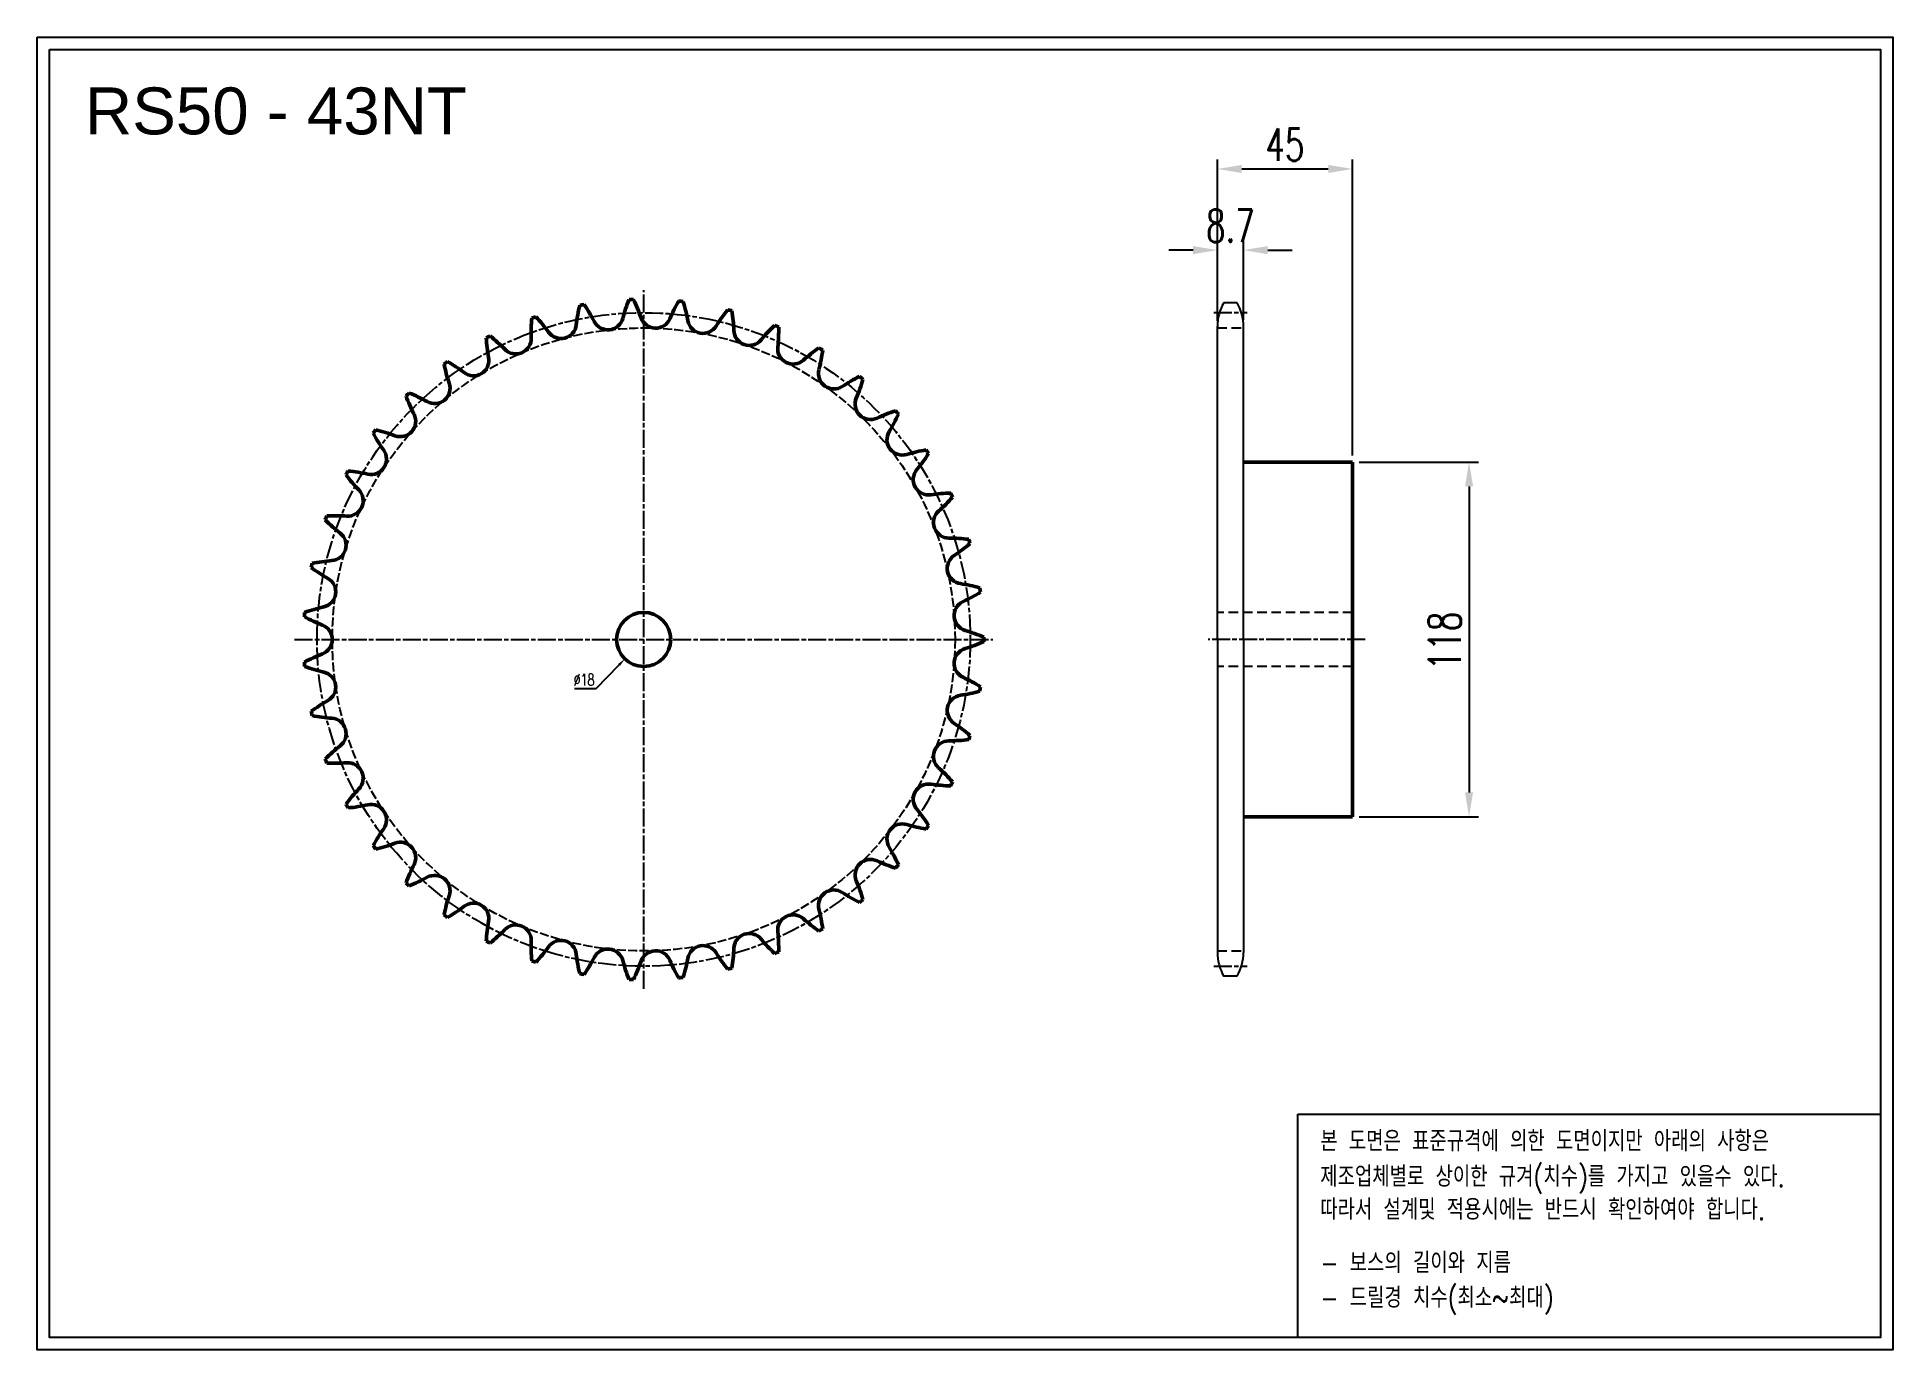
# Model space of a CAD drawing. Header units: millimetres. Extents: x 2565 to 3183, y 1643 to 2080.
import ezdxf

# ---------------------------------------------------------------- set-up
doc = ezdxf.new("R2010")
doc.units = ezdxf.units.MM
for name, pattern in [('AM_ISO02W050', [7.5, 6, -1.5]), ('AM_ISO02W050x2', [3.75, 3, -0.75]), ('AM_ISO08W050', [18, 12, -1.5, 3, -1.5]), ('AM_ISO08W050x2', [9, 6, -0.75, 1.5, -0.75]), ('HIDDEN', [9.525, 6.35, -3.175])]:
    doc.linetypes.add(name, pattern=pattern)
for name, color, linetype, lineweight in [('20', 7, 'Continuous', 50), ('21', 6, 'AM_ISO02W050', 25), ('22', 30, 'AM_ISO08W050', 25), ('23', 40, 'AM_ISO08W050', 25), ('VIS', 7, 'Continuous', 50)]:
    doc.layers.add(name, color=color, linetype=linetype, lineweight=lineweight)
doc.layers.add('HL', color=2, linetype='HIDDEN')
doc.layers.add('S-DIM', color=7, linetype='Continuous')
doc.styles.add('HAN', font='ROMANS.shx', dxfattribs={"width": 0.7, "bigfont": 'whgtxt.shx'})
doc.styles.add('HSG', font='SIMPLEX.shx', dxfattribs={"width": 0.7, "bigfont": 'HSG.shx'})
doc.styles.get("Standard").update_dxf_attribs({"font": 'arial.ttf'})
doc.dimstyles.new('APP23', dxfattribs={"dimscale": 4.5, "dimtxt": 2.4, "dimasz": 1.8, "dimexe": 0.7, "dimexo": 0.5, "dimgap": 0.6, "dimtad": 1, "dimtoh": 1, "dimdec": 1, "dimrnd": 0.01, "dimzin": 9, "dimdsep": 46, "dimtxsty": 'HSG', "dimcen": 0, "dimclrd": 1, "dimclre": 1, "dimclrt": 256, "dimazin": 2, "dimtp": 1, "dimtm": 1, "dimtfac": 0.5, "dimtdec": 1, "dimtix": 1, "dimtofl": 0, "dimtmove": 0, "dimatfit": 3, "dimfxl": 0, "dimtvp": 1, "dimtolj": 2, "dimlwd": -1, "dimlwe": -1, "dimarcsym": 0})
doc.dimstyles.new('APP4', dxfattribs={"dimscale": 1.6, "dimtxt": 2.4, "dimasz": 1.8, "dimexe": 0.7, "dimexo": 0.5, "dimgap": 0.6, "dimtad": 1, "dimtoh": 1, "dimdec": 1, "dimrnd": 0.01, "dimzin": 9, "dimdsep": 46, "dimtxsty": 'HSG', "dimcen": 0, "dimclrd": 1, "dimclre": 1, "dimclrt": 256, "dimazin": 2, "dimtp": 1, "dimtm": 1, "dimtfac": 0.5, "dimtdec": 1, "dimtofl": 0, "dimtmove": 0, "dimatfit": 3, "dimfxl": 0, "dimtvp": 1, "dimtolj": 2, "dimlwd": -1, "dimlwe": -1, "dimarcsym": 0})

# ---------------------------------------------------------------- blocks, each defined once
blk = doc.blocks.new('*D1')
at = {"layer": 'Defpoints', "color": 0, "transparency": 16777216}
for p in [(2773.11, 1886.23), (2760.59, 1873.29)]:
    blk.add_point(p, dxfattribs=at)
at = {"layer": 'S-DIM', "color": 1, "transparency": 16777216}
for p, q in [((2751.09, 1863.48), (2758.59, 1871.22)), ((2743.86, 1863.48), (2751.09, 1863.48))]:
    blk.add_line(p, q, dxfattribs=at)
blk.add_solid([(2758.24, 1871.56), (2758.93, 1870.89), (2760.59, 1873.29)], dxfattribs=at)
at = {"layer": 'S-DIM', "transparency": 16777216, "insert": (2747, 1866.36), "char_height": 3.84, "attachment_point": 5, "style": 'HSG'}
blk.add_mtext('\\A2;∅18', dxfattribs=at)
blk = doc.blocks.new('*D2')
at = {"layer": 'Defpoints', "color": 0, "transparency": 16777216}
for p in [(2966.52, 2009.31), (2957.82, 1983.42), (2966.52, 1983.87)]:
    blk.add_point(p, dxfattribs=at)
at = {"layer": 'S-DIM', "color": 1, "transparency": 16777216}
for p, q in [((2949.72, 2009.31), (2941.62, 2009.31)), ((2957.82, 1985.67), (2957.82, 2012.46)), ((2966.52, 1986.12), (2966.52, 2012.46)), ((2974.62, 2009.31), (2982.72, 2009.31))]:
    blk.add_line(p, q, dxfattribs=at)
for points in [[(2949.72, 2010.66), (2949.72, 2007.96), (2957.82, 2009.31)], [(2974.62, 2010.66), (2974.62, 2007.96), (2966.52, 2009.31)]]:
    blk.add_solid(points, dxfattribs=at)
at = {"layer": 'S-DIM', "transparency": 16777216, "insert": (2962.17, 2017.41), "char_height": 10.8, "attachment_point": 5, "style": 'HSG'}
blk.add_mtext('\\A2;8.7', dxfattribs=at)
blk = doc.blocks.new('*D3')
at = {"layer": 'Defpoints', "color": 0, "transparency": 16777216}
for p in [(3002.82, 2036.31), (2957.82, 1983.42), (3002.82, 1938.76)]:
    blk.add_point(p, dxfattribs=at)
at = {"layer": 'S-DIM', "color": 1, "transparency": 16777216}
for p, q in [((2957.82, 1985.67), (2957.82, 2039.46)), ((3002.82, 1941.01), (3002.82, 2039.46)), ((2965.92, 2036.31), (2994.72, 2036.31))]:
    blk.add_line(p, q, dxfattribs=at)
for points in [[(2965.92, 2037.66), (2965.92, 2034.96), (2957.82, 2036.31)], [(2994.72, 2037.66), (2994.72, 2034.96), (3002.82, 2036.31)]]:
    blk.add_solid(points, dxfattribs=at)
at = {"layer": 'S-DIM', "transparency": 16777216, "insert": (2980.32, 2044.41), "char_height": 10.8, "attachment_point": 5, "style": 'HSG'}
blk.add_mtext('\\A2;45', dxfattribs=at)
blk = doc.blocks.new('*D4')
at = {"layer": 'Defpoints', "color": 0, "transparency": 16777216}
for p in [(3002.82, 1938.76), (3002.82, 1820.76), (3041.61, 1820.76)]:
    blk.add_point(p, dxfattribs=at)
at = {"layer": 'S-DIM', "color": 1, "transparency": 16777216}
for p, q in [((3005.07, 1938.76), (3044.76, 1938.76)), ((3041.61, 1930.66), (3041.61, 1828.86)), ((3005.07, 1820.76), (3044.76, 1820.76))]:
    blk.add_line(p, q, dxfattribs=at)
for points in [[(3040.26, 1930.66), (3042.96, 1930.66), (3041.61, 1938.76)], [(3040.26, 1828.86), (3042.96, 1828.86), (3041.61, 1820.76)]]:
    blk.add_solid(points, dxfattribs=at)
at = {"layer": 'S-DIM', "transparency": 16777216, "insert": (3033.51, 1879.26), "char_height": 10.8, "attachment_point": 5, "rotation": 90, "style": 'HSG'}
blk.add_mtext('\\A2;118', dxfattribs=at)

msp = doc.modelspace()

# ---------------------------------------------------------------- linework, layer by layer
for p, q in [((2964.4, 1991.81), (2959.95, 1991.81)), ((2957.82, 1879.76), (2957.82, 1983.87)), ((2966.52, 1879.76), (2966.52, 1983.87)), ((2957.82, 1879.76), (2957.82, 1775.65)), ((2966.52, 1879.76), (2966.52, 1775.65)), ((2964.4, 1767.71), (2959.95, 1767.71))]:
    msp.add_line(p, q)
for points in [[(2564.94, 2080.18), (3182.7, 2080.18), (3182.7, 1643.38), (2564.94, 1643.38)], [(2569.1, 2076.02), (3178.54, 2076.02), (3178.54, 1647.54), (2569.1, 1647.54)]]:
    msp.add_lwpolyline(points, close=True)
at = {"color": 6}
msp.add_lwpolyline([(2984.57, 1721.85), (3178.54, 1721.85), (3178.54, 1647.54), (2984.57, 1647.54)], close=True, dxfattribs=at)
for centre, start, end in [((2973.7, 1983.87), 150, 180), ((2950.65, 1983.87), 0, 30), ((2973.7, 1775.65), 180, 210), ((2950.65, 1775.65), 330, 0)]:
    msp.add_arc(centre, 15.87, start, end)
at = {"layer": '20'}
for centre, radius, start, end in [((2798.95, 1978.33), 54.86, 166.69897, 173.60465), ((2766.85, 1879.76), 113.21, 100.09224, 100.83799), ((2701.65, 1960.36), 54.86, 27.32558, 34.23126), ((2812.96, 1972.61), 54.86, 158.32688, 165.23256), ((2766.85, 1879.76), 113.21, 91.72015, 92.4659), ((2714.08, 1968.99), 54.86, 18.95349, 25.85917), ((2825.99, 1964.9), 54.86, 149.95478, 156.86047), ((2766.85, 1879.76), 113.21, 83.34806, 84.09381), ((2727.64, 1975.72), 54.86, 10.5814, 17.48708), ((2837.76, 1955.38), 54.86, 141.58269, 148.48837), ((2766.85, 1879.76), 113.21, 74.97596, 75.72171), ((2784.26, 1981.95), 54.86, 175.07106, 181.97674), ((2766.85, 1879.76), 113.21, 108.46433, 109.21008), ((2690.61, 1950.01), 54.86, 35.69767, 42.60335), ((2739.33, 1985.01), 5.13, 215.69767, 353.60465), ((2754.95, 1987.9), 5.13, 207.32558, 345.23256), ((2770.82, 1988.48), 5.13, 198.95349, 336.86047), ((2786.61, 1986.74), 5.13, 190.5814, 328.48837), ((2742.03, 1980.41), 54.86, 2.2093, 9.11498), ((2848.01, 1944.25), 54.86, 133.2106, 140.11628), ((2766.85, 1879.76), 113.21, 66.60387, 67.34962), ((2756.95, 1982.95), 54.86, 353.83721, 0.74289), ((2766.85, 1879.76), 113.21, 116.83643, 117.58218), ((2769.2, 1983.4), 54.86, 183.44316, 190.34884), ((2681.2, 1938.16), 54.86, 44.06977, 50.97545), ((2724.3, 1979.89), 5.13, 224.06977, 1.97674), ((2801.98, 1982.72), 5.13, 182.2093, 320.11628), ((2816.59, 1976.51), 5.13, 173.83721, 311.74419), ((2766.85, 1879.76), 113.21, 125.20852, 125.95427), ((2754.08, 1982.64), 54.86, 191.81525, 198.72093), ((2673.61, 1925.06), 54.86, 52.44186, 59.34754), ((2710.18, 1972.62), 5.13, 232.44186, 10.34884), ((2856.54, 1931.75), 54.86, 124.83851, 131.74419), ((2772.08, 1983.3), 54.86, 345.46512, 352.3708), ((2766.85, 1879.76), 113.21, 58.23178, 58.97753), ((2697.26, 1963.38), 5.13, 240.81395, 18.72093), ((2830.15, 1968.24), 5.13, 165.46512, 303.37209), ((2863.15, 1918.14), 54.86, 116.46641, 123.37209), ((2787.1, 1981.43), 54.86, 337.09302, 343.9987), ((2766.85, 1879.76), 113.21, 49.85968, 50.60543), ((2766.85, 1879.76), 113.21, 133.58061, 134.32636), ((2739.24, 1979.68), 54.86, 200.18734, 207.09302), ((2668, 1911), 54.86, 60.81395, 67.71963), ((2842.36, 1958.08), 5.13, 157.09302, 295), ((2685.83, 1952.36), 5.13, 249.18605, 27.09302), ((2867.71, 1903.71), 54.86, 108.09432, 115), ((2801.68, 1977.4), 54.86, 328.72093, 335.62661), ((2766.85, 1879.76), 113.21, 41.48759, 42.23334), ((2766.85, 1879.76), 113.21, 141.95271, 142.69846), ((2724.98, 1974.6), 54.86, 208.55944, 215.46512), ((2664.51, 1896.28), 54.86, 69.18605, 76.09173), ((2852.96, 1946.25), 5.13, 148.72093, 286.62791), ((2676.12, 1939.79), 5.13, 257.55814, 35.46512), ((2870.13, 1888.76), 54.86, 99.72223, 106.62791), ((2815.53, 1971.29), 54.86, 320.34884, 327.25452), ((2766.85, 1879.76), 113.21, 33.1155, 33.86125), ((2766.85, 1879.76), 113.21, 150.3248, 151.07055), ((2711.62, 1967.49), 54.86, 216.93153, 223.83721), ((2663.19, 1881.2), 54.86, 77.55814, 84.46382), ((2861.72, 1933), 5.13, 140.34884, 278.25581), ((2668.35, 1925.94), 5.13, 265.93023, 43.83721), ((2870.34, 1873.63), 54.86, 91.35013, 98.25581), ((2766.85, 1879.76), 113.21, 24.7434, 25.48915), ((2868.46, 1918.62), 5.13, 131.97674, 269.88372), ((2828.34, 1963.22), 54.86, 311.97674, 318.88242), ((2766.85, 1879.76), 113.21, 158.69689, 159.44264), ((2699.44, 1958.51), 54.86, 225.30362, 232.2093), ((2664.09, 1866.09), 54.86, 85.93023, 92.83591), ((2662.67, 1911.1), 5.13, 274.30233, 52.2093), ((2868.34, 1858.63), 54.86, 82.97804, 89.88372), ((2839.83, 1953.38), 54.86, 303.60465, 310.51033), ((2766.85, 1879.76), 113.21, 16.37131, 17.11706), ((2766.85, 1879.76), 113.21, 167.06899, 167.81474), ((2688.69, 1947.86), 54.86, 233.67571, 240.5814), ((2667.17, 1851.28), 54.86, 94.30233, 101.20801), ((2873.04, 1903.41), 5.13, 123.60465, 261.51163), ((2659.22, 1895.6), 5.13, 282.67442, 60.5814), ((2864.18, 1844.08), 54.86, 74.60595, 81.51163), ((2766.85, 1879.76), 113.21, 7.99922, 8.74497), ((2672.38, 1837.07), 54.86, 102.67442, 109.5801), ((2875.35, 1887.7), 5.13, 115.23256, 253.13953), ((2849.78, 1941.97), 54.86, 295.23256, 302.13824), ((2766.85, 1879.76), 113.21, 175.44108, 176.18683), ((2679.61, 1935.75), 54.86, 242.04781, 248.95349), ((2658.06, 1879.76), 5.13, 291.04651, 68.95349), ((2857.95, 1830.29), 54.86, 66.23385, 73.13953), ((2857.95, 1929.24), 54.86, 286.86047, 293.76615), ((2766.85, 1879.76), 113.21, 359.62713, 0.37287), ((2679.61, 1823.77), 54.86, 111.04651, 117.95219), ((2766.85, 1879.76), 113.21, 183.81317, 184.55892), ((2875.35, 1871.82), 5.13, 106.86047, 244.76744), ((2672.38, 1922.45), 54.86, 250.4199, 257.32558), ((2659.22, 1863.92), 5.13, 299.4186, 77.32558), ((2849.78, 1817.55), 54.86, 57.86176, 64.76744), ((2873.04, 1856.11), 5.13, 98.48837, 236.39535), ((2864.18, 1915.44), 54.86, 278.48837, 285.39405), ((2766.85, 1879.76), 113.21, 351.25503, 352.00078), ((2688.69, 1811.66), 54.86, 119.4186, 126.32429), ((2766.85, 1879.76), 113.21, 192.18526, 192.93101), ((2667.17, 1908.24), 54.86, 258.79199, 265.69767), ((2662.67, 1848.42), 5.13, 307.7907, 85.69767), ((2839.83, 1806.14), 54.86, 49.48967, 56.39535), ((2766.85, 1879.76), 113.21, 342.88294, 343.62869), ((2699.44, 1801.01), 54.86, 127.7907, 134.69638), ((2868.46, 1840.9), 5.13, 90.11628, 228.02326), ((2868.34, 1900.89), 54.86, 270.11628, 277.02196), ((2766.85, 1879.76), 113.21, 200.55736, 201.30311), ((2664.09, 1893.43), 54.86, 267.16409, 274.06977), ((2668.35, 1833.58), 5.13, 316.16279, 94.06977), ((2828.34, 1796.3), 54.86, 41.11758, 48.02326), ((2711.62, 1792.03), 54.86, 136.16279, 143.06847), ((2861.72, 1826.52), 5.13, 81.74419, 219.65116), ((2870.34, 1885.89), 54.86, 261.74419, 268.64987), ((2766.85, 1879.76), 113.21, 334.51085, 335.2566), ((2766.85, 1879.76), 113.21, 208.92945, 209.6752), ((2663.19, 1878.32), 54.86, 275.53618, 282.44186), ((2676.12, 1819.73), 5.13, 324.53488, 102.44186), ((2815.53, 1788.23), 54.86, 32.74548, 39.65116), ((2724.98, 1784.92), 54.86, 144.53488, 151.44056), ((2852.96, 1813.27), 5.13, 73.37209, 211.27907), ((2870.13, 1870.76), 54.86, 253.37209, 260.27777), ((2766.85, 1879.76), 113.21, 326.13875, 326.8845), ((2766.85, 1879.76), 113.21, 217.30154, 218.04729), ((2664.51, 1863.24), 54.86, 283.90827, 290.81395), ((2685.83, 1807.16), 5.13, 332.90698, 110.81395), ((2801.68, 1782.12), 54.86, 24.37339, 31.27907), ((2739.24, 1779.84), 54.86, 152.90698, 159.81266), ((2842.36, 1801.44), 5.13, 65, 202.90698), ((2867.71, 1855.82), 54.86, 245, 251.90568), ((2766.85, 1879.76), 113.21, 317.76666, 318.51241), ((2766.85, 1879.76), 113.21, 225.67364, 226.41939), ((2668, 1848.52), 54.86, 292.28037, 299.18605), ((2697.26, 1796.14), 5.13, 341.27907, 119.18605), ((2787.1, 1778.09), 54.86, 16.0013, 22.90698), ((2754.08, 1776.88), 54.86, 161.27907, 168.18475), ((2710.18, 1786.9), 5.13, 349.65116, 127.55814), ((2830.15, 1791.28), 5.13, 56.62791, 194.53488), ((2863.15, 1841.38), 54.86, 236.62791, 243.53359), ((2766.85, 1879.76), 113.21, 309.39457, 310.14032), ((2766.85, 1879.76), 113.21, 234.04573, 234.79148), ((2673.61, 1834.46), 54.86, 300.65246, 307.55814), ((2769.2, 1776.12), 54.86, 169.65116, 176.55684), ((2816.59, 1783.01), 5.13, 48.25581, 186.16279), ((2856.54, 1827.77), 54.86, 228.25581, 235.16149), ((2772.08, 1776.23), 54.86, 7.6292, 14.53488), ((2766.85, 1879.76), 113.21, 242.41782, 243.16357), ((2681.2, 1821.36), 54.86, 309.02455, 315.93023), ((2724.3, 1779.64), 5.13, 358.02326, 135.93023), ((2784.26, 1777.57), 54.86, 178.02326, 184.92894), ((2739.33, 1774.51), 5.13, 6.39535, 144.30233), ((2801.98, 1776.8), 5.13, 39.88372, 177.7907), ((2848.01, 1815.27), 54.86, 219.88372, 226.7894), ((2756.95, 1776.57), 54.86, 359.25711, 6.16279), ((2766.85, 1879.76), 113.21, 301.02247, 301.76822), ((2690.61, 1809.51), 54.86, 317.39665, 324.30233), ((2798.95, 1781.19), 54.86, 186.39535, 193.30103), ((2701.65, 1799.16), 54.86, 325.76874, 332.67442), ((2754.95, 1771.62), 5.13, 14.76744, 152.67442), ((2770.82, 1771.04), 5.13, 23.13953, 161.04651), ((2825.99, 1794.62), 54.86, 203.13953, 210.04522), ((2727.64, 1783.8), 54.86, 342.51292, 349.4186), ((2786.61, 1772.78), 5.13, 31.51163, 169.4186), ((2837.76, 1804.14), 54.86, 211.51163, 218.41731), ((2742.03, 1779.11), 54.86, 350.88502, 357.7907), ((2766.85, 1879.76), 113.21, 292.65038, 293.39613), ((2766.85, 1879.76), 113.21, 250.78992, 251.53567), ((2766.85, 1879.76), 113.21, 259.16201, 259.90776), ((2812.96, 1786.91), 54.86, 194.76744, 201.67312), ((2714.08, 1790.53), 54.86, 334.14083, 341.04651), ((2766.85, 1879.76), 113.21, 275.90619, 276.65194), ((2766.85, 1879.76), 113.21, 284.27829, 285.02404), ((2766.85, 1879.76), 113.21, 267.5341, 268.27985)]:
    msp.add_arc(centre, radius, start, end, dxfattribs=at)
at = {"layer": '21', "linetype": 'AM_ISO02W050x2'}
msp.add_circle((2766.85, 1879.76), 103.66, dxfattribs=at)
at = {"layer": '22', "linetype": 'AM_ISO08W050x2'}
for p, q in [((2956.64, 1988.5), (2967.7, 1988.5)), ((3007.04, 1879.76), (2954.79, 1879.76)), ((2956.64, 1771.02), (2967.7, 1771.02))]:
    msp.add_line(p, q, dxfattribs=at)
msp.add_circle((2766.85, 1879.76), 108.74, dxfattribs=at)
at = {"layer": '23', "linetype": 'AM_ISO08W050x2'}
for p, q in [((2766.85, 1763.55), (2766.85, 1995.97)), ((2650.64, 1879.76), (2883.06, 1879.76))]:
    msp.add_line(p, q, dxfattribs=at)
at = {"layer": 'HL', "ltscale": 0.5}
for p, q in [((2957.82, 1983.42), (2966.52, 1983.42)), ((3002.82, 1888.76), (2957.82, 1888.76)), ((3002.82, 1870.76), (2957.82, 1870.76)), ((2957.82, 1776.11), (2966.52, 1776.11))]:
    msp.add_line(p, q, dxfattribs=at)
at = {"layer": 'VIS'}
for p, q in [((3002.82, 1938.76), (2966.52, 1938.76)), ((3002.82, 1938.76), (3002.82, 1820.76)), ((3002.82, 1820.76), (2966.52, 1820.76))]:
    msp.add_line(p, q, dxfattribs=at)
msp.add_circle((2766.85, 1879.76), 9, dxfattribs=at)

# ---------------------------------------------------------------- texts
msp.add_text('RS50 - 43NT', height=15.6).set_placement((2580.85, 2047.83))
at = {"color": 6, "style": 'HAN', "width": 0.8}
for s, p in [('본 도면은 표준규격에 의한 도면이지만 아래의 사항은', (2992.07, 1709.46)), ('제조업체별로 상이한 규겨(치수)를 가지고 있을수 있다.', (2992.07, 1697.64)), ('따라서 설계및 적용시에는 반드시 확인하여야 합니다.', (2992.07, 1686.67)), ('- 보스의 길이와 지름', (2992.07, 1668.98)), ('- 드릴경 치수(최소~최대)', (2992.07, 1657.37))]:
    msp.add_text(s, height=6.82, dxfattribs=at).set_placement(p)

# ---------------------------------------------------------------- dimensions: what is measured, and where the dimension line sits
at = {"layer": 'S-DIM'}
dim = msp.add_linear_dim(base=(3002.82, 2036.31), p1=(2957.82, 1983.42), p2=(3002.82, 1938.76), dimstyle='APP23', dxfattribs=at)
dim.commit()
dim.dimension.update_dxf_attribs({"geometry": '*D3', "text_midpoint": (2980.32, 2044.41)})
dim = msp.add_linear_dim(base=(2966.52, 2009.31), p1=(2957.82, 1983.42), p2=(2966.52, 1983.87), dimstyle='APP23', dxfattribs=at)
dim.commit()
dim.dimension.update_dxf_attribs({"geometry": '*D2', "text_midpoint": (2962.17, 2009.31), "dimtype": 128})
dim = msp.add_linear_dim(base=(3041.61, 1820.76), p1=(3002.82, 1938.76), p2=(3002.82, 1820.76), angle=90, dimstyle='APP23', dxfattribs=at)
dim.commit()
dim.dimension.update_dxf_attribs({"geometry": '*D4', "text_midpoint": (3041.61, 1879.26), "dimtype": 128})
at = {"layer": 'S-DIM', "color": 3}
dim = msp.add_diameter_dim_2p(p1=(2773.11, 1886.23), p2=(2760.59, 1873.29), dimstyle='APP4', dxfattribs=at)
dim.commit()
dim.dimension.update_dxf_attribs({"geometry": '*D1', "text_midpoint": (2747, 1863.48), "dimtype": 131})

doc.saveas('drawing.dxf')
